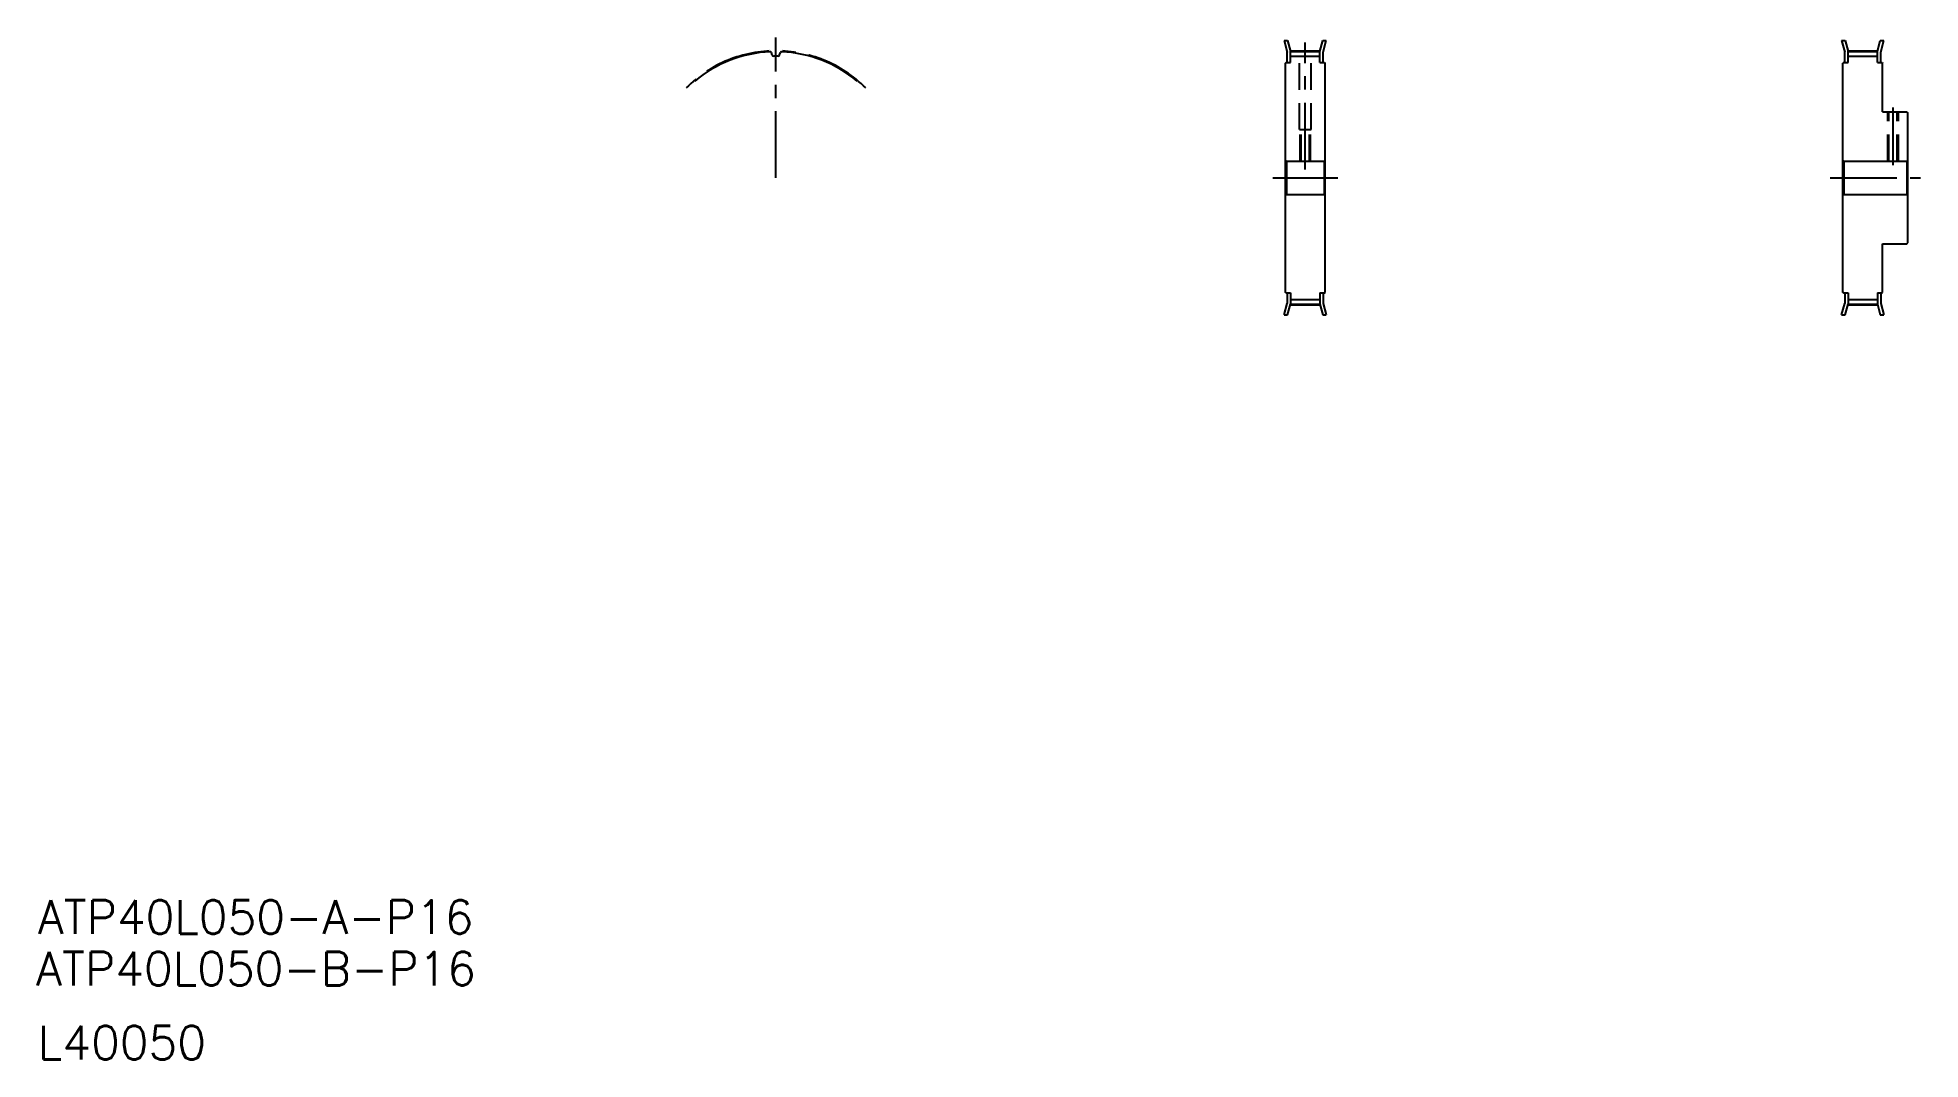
# Model space of a CAD drawing. Extents: x -258 to 640, y -271 to 217.
import ezdxf

# ---------------------------------------------------------------- set-up
doc = ezdxf.new("R2010")
doc.units = 0
doc.linetypes.add('CENTER', pattern=[50.8, 31.75, -6.35, 6.35, -6.35])
doc.linetypes.add('DASHED', pattern=[19.05, 12.7, -6.35])
doc.layers.get('0').update_dxf_attribs({"linetype": 'CONTINUOUS'})
doc.layers.add('CENTER', color=1, linetype='CENTER')
doc.styles.get("Standard").update_dxf_attribs({"font": 'txt', "bigfont": 'BIGFONT'})

msp = doc.modelspace()

# ---------------------------------------------------------------- linework, layer by layer
at = {"color": 7, "linetype": 'CONTINUOUS'}
for p, q in [((336.52, 215.63), (337.99, 210.17)), ((336.52, 215.63), (338.18, 215.63)), ((338.18, 215.63), (339.59, 210.38)), ((353.59, 210.38), (354.99, 215.63)), ((354.99, 215.63), (356.65, 215.63)), ((355.19, 210.17), (356.65, 215.63)), ((602.52, 215.63), (604.18, 215.63)), ((602.52, 215.63), (603.99, 210.17)), ((604.18, 215.63), (605.59, 210.38)), ((619.59, 210.38), (620.99, 215.63)), ((620.99, 215.63), (622.65, 215.63)), ((621.19, 210.17), (622.65, 215.63)), ((92.27, 208.81), (91.84, 209.97)), ((95.79, 208.81), (96.21, 209.97)), ((337.99, 205.13), (337.99, 210.17)), ((339.59, 210.38), (353.59, 210.38)), ((339.59, 205.13), (339.59, 210.38)), ((339.59, 208.25), (353.59, 208.25)), ((353.59, 205.13), (353.59, 210.38)), ((353.59, 207.76), (353.59, 207.76)), ((355.19, 205.13), (355.19, 210.17)), ((603.99, 205.13), (603.99, 210.17)), ((605.59, 210.38), (619.59, 210.38)), ((605.59, 205.13), (605.59, 210.38)), ((605.59, 208.25), (619.59, 208.25)), ((619.59, 205.13), (619.59, 210.38)), ((621.19, 205.13), (621.19, 210.17)), ((337.39, 205.13), (337.09, 204.83)), ((337.09, 95.43), (337.09, 204.83)), ((337.39, 205.13), (339.59, 205.13)), ((353.59, 206.44), (353.59, 206.44)), ((353.59, 205.13), (355.79, 205.13)), ((355.79, 205.13), (356.09, 204.83)), ((356.09, 95.43), (356.09, 204.83)), ((603.39, 205.13), (603.09, 204.83)), ((603.09, 95.43), (603.09, 204.83)), ((603.39, 205.13), (605.59, 205.13)), ((619.59, 205.13), (621.79, 205.13)), ((621.79, 205.13), (622.09, 204.83)), ((622.09, 181.63), (622.09, 204.83)), ((622.09, 181.63), (633.59, 181.63)), ((633.59, 181.63), (634.09, 181.13)), ((634.09, 119.13), (634.09, 181.13)), ((603.09, 125.43), (603.09, 174.83)), ((337.09, 158.63), (337.59, 158.13)), ((337.59, 158.13), (337.59, 142.13)), ((337.59, 158.13), (355.59, 158.13)), ((356.09, 158.63), (355.59, 158.13)), ((355.59, 158.13), (355.59, 142.13)), ((603.09, 158.63), (603.59, 158.13)), ((603.59, 158.13), (633.59, 158.13)), ((603.59, 158.13), (603.59, 142.13)), ((633.59, 158.13), (634.09, 158.63)), ((633.59, 158.13), (633.59, 142.13)), ((337.09, 141.63), (337.59, 142.13)), ((337.59, 142.13), (355.59, 142.13)), ((356.09, 141.63), (355.59, 142.13)), ((603.09, 141.63), (603.59, 142.13)), ((603.59, 142.13), (633.59, 142.13)), ((633.59, 142.13), (634.09, 141.63)), ((622.09, 95.43), (622.09, 118.63)), ((622.09, 118.63), (633.59, 118.63)), ((633.59, 118.63), (634.09, 119.13)), ((336.52, 84.63), (337.99, 90.08)), ((337.39, 95.13), (337.09, 95.43)), ((337.39, 95.13), (339.59, 95.13)), ((337.99, 95.13), (337.99, 90.08)), ((338.18, 84.63), (339.59, 89.87)), ((339.59, 95.13), (339.59, 89.87)), ((339.59, 92), (353.59, 92)), ((339.59, 89.87), (353.59, 89.87)), ((353.59, 95.13), (355.79, 95.13)), ((353.59, 95.13), (353.59, 89.87)), ((353.59, 89.87), (354.99, 84.63)), ((355.19, 95.13), (355.19, 90.08)), ((355.19, 90.08), (356.65, 84.63)), ((355.79, 95.13), (356.09, 95.43)), ((602.52, 84.63), (603.99, 90.08)), ((603.39, 95.13), (603.09, 95.43)), ((603.39, 95.13), (605.59, 95.13)), ((603.99, 95.13), (603.99, 90.08)), ((604.18, 84.63), (605.59, 89.87)), ((605.59, 95.13), (605.59, 89.87)), ((605.59, 92), (619.59, 92)), ((605.59, 89.87), (619.59, 89.87)), ((619.59, 95.13), (619.59, 89.87)), ((619.59, 95.13), (621.79, 95.13)), ((619.59, 89.87), (620.99, 84.63)), ((621.19, 95.13), (621.19, 90.08)), ((621.19, 90.08), (622.65, 84.63)), ((621.79, 95.13), (622.09, 95.43)), ((336.52, 84.63), (338.18, 84.63)), ((354.99, 84.63), (356.65, 84.63)), ((602.52, 84.63), (604.18, 84.63)), ((620.99, 84.63), (622.65, 84.63))]:
    msp.add_line(p, q, dxfattribs=at)
at = {"color": 3, "linetype": 'DASHED'}
for p, q in [((343.84, 173.13), (343.84, 208.25)), ((349.34, 173.13), (349.34, 208.25)), ((624.59, 158.13), (624.59, 181.63)), ((625.09, 158.13), (625.09, 181.63)), ((629.09, 158.13), (629.09, 181.63)), ((629.59, 158.13), (629.59, 181.63)), ((343.84, 173.13), (349.34, 173.13)), ((344.09, 158.13), (344.09, 173.13)), ((344.59, 158.13), (344.59, 173.13)), ((348.59, 158.13), (348.59, 173.13)), ((349.09, 158.13), (349.09, 173.13))]:
    msp.add_line(p, q, dxfattribs=at)
at = {"color": 7, "linetype": 'CONTINUOUS'}
for centre, radius, start, end in [((94.03, 150.13), 60.25, 92.57374, 130), ((91.34, 209.79), 0.53, 20, 92.57374), ((93.07, 209.11), 0.86, 200, 270.92531), ((94.03, 150.13), 58.12, 89.07469, 90.92531), ((94.98, 209.11), 0.86, 269.07469, 340), ((96.71, 209.79), 0.53, 87.42626, 160), ((94.03, 150.13), 60.25, 50, 87.42626)]:
    msp.add_arc(centre, radius, start, end, dxfattribs=at)
at = {"layer": 'CENTER', "color": 1, "linetype": 'CENTER'}
for p, q in [((94.03, 150.13), (94.03, 217.05)), ((339.48, 210.77), (353.69, 210.77)), ((346.59, 154.13), (346.59, 214.77)), ((605.48, 210.77), (619.69, 210.77)), ((627.09, 156.13), (627.09, 183.63)), ((331.09, 150.13), (362.09, 150.13)), ((597.09, 150.13), (640.09, 150.13)), ((339.48, 89.49), (353.69, 89.49)), ((605.48, 89.49), (619.69, 89.49))]:
    msp.add_line(p, q, dxfattribs=at)
msp.add_arc((94.03, 150.13), 60.64, 45, 135, dxfattribs=at)

# ---------------------------------------------------------------- texts
at = {"color": 7, "linetype": 'CONTINUOUS'}
for s, p in [('ATP40L050-A-P16', (-258.13, -210.77)), ('ATP40L050-B-P16', (-258.93, -235.46)), ('L40050', (-258.13, -270.77))]:
    msp.add_text(s, height=16, dxfattribs=at).set_placement(p)

doc.saveas('drawing.dxf')
